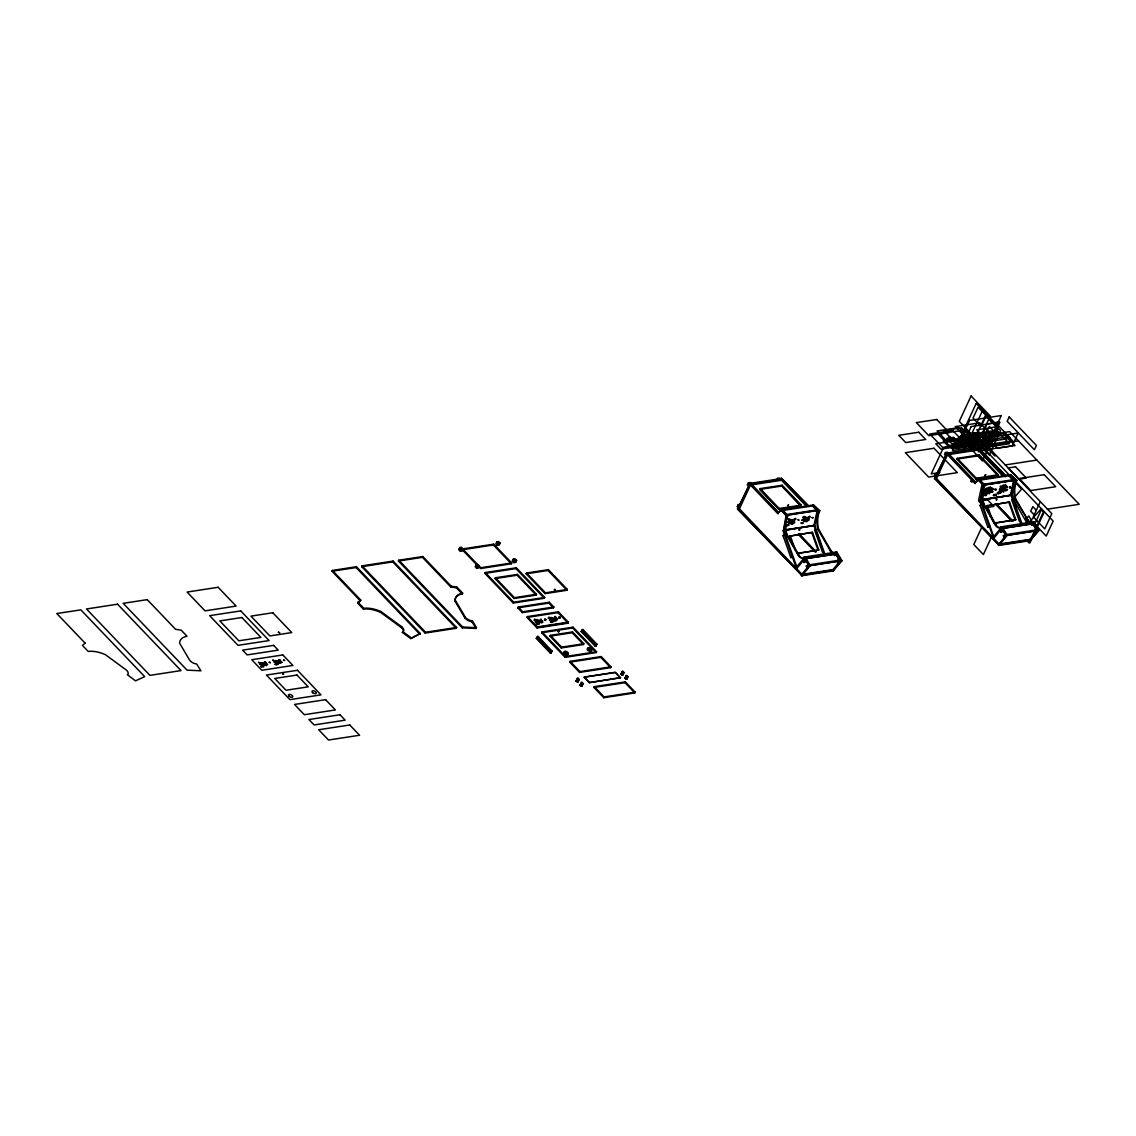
<?xml version="1.0" encoding="UTF-8"?>
<svg xmlns="http://www.w3.org/2000/svg" width="1136" height="1136" viewBox="0 0 1136 1136"><rect width="100%" height="100%" fill="white"/><g stroke="black" fill="none" stroke-linecap="round" stroke-linejoin="round"><path stroke-width="1.5" d="M787.617 525.201C792.161 524.136 785.09 526.763 787.83 525.286M984.884 495.055C985.636 493.478 986.815 494.827 985.537 495.083M984.77 495.225L985.835 495.736L986.531 494.842M987.014 493.265C987.709 493.805 987.922 492.541 987.681 492.243C985.65 495.623 989.797 492.087 989.527 492.484C989.896 494.685 988.945 493.464 988.462 492.868M988.973 491.064L987.937 490.411L989.314 489.431M989.371 490.07L989.342 490.269M999.737 492.768L1000.802 492.342L999.382 491.831L998.118 493.691L999.183 492.854M1000.83 492.641L998.516 493.791L998.09 493.024M1001.327 491.079C1005.261 488.097 1003.883 491.945 1002.605 491.121C1005.275 490.851 1001.782 488.863 1001.824 491.249C1001.057 493.336 1002.165 489.105 1001.356 490.88M1004.011 488.395C1004.636 488.011 1006.794 488.778 1005.63 490.681C1010.287 486.705 1004.849 493.592 1004.65 489.034C1006.666 483.325 1008.385 488.011 1005.36 486.89M1010.699 487.415C1010.117 488.75 1008.285 486.052 1009.89 487.344M985.295 495.268L986.474 495.055M989.584 489.999L989.016 491.022L989.754 489.346L991.117 490.312L988.022 491.022L989.144 489.389M1002.719 490.851L1002.676 490.596M1004.025 488.75C1005.672 486.535 1002.96 489.9 1005.36 488.437M536.859 621.136C532.514 620.526 534.673 620.057 534.573 618.992C535.226 618.893 537.853 623.962 535.312 622.372C537.016 621.832 544.158 619.006 542.667 622.443C541.758 624.09 536.547 619.163 540.353 620.426C540.679 619.802 541.702 617.828 540.793 619.645C543.746 622.031 539.387 621.406 540.992 622.372M538.549 620.682C537.456 622.358 538.464 622.67 539.075 624.36C537.598 624.729 538.89 621.236 541.219 622.585M552.763 621.577C553.204 623.153 551.642 621.52 553.772 621.009C551.869 618.566 556.711 622.585 556.086 620.455C554.908 618.169 557.038 621.605 557.591 618.992C554.24 616.308 555.263 620.781 554.183 620.128M551.926 621.704L550.676 621.065L552.053 621.79M983.776 495.211C985.409 494.472 982.512 497.454 985.239 493.265C988.15 489.829 987.283 489.275 987.922 490.539M986.815 492.144L987.07 493.109M989.726 490.525C988.945 491.604 995.392 490.922 992.083 492.314C991.6 490.582 989.456 494.586 991.103 490.383M1002.279 488.082C1002.477 489.048 1002.293 486.677 1004.678 487.372C1003.699 487.585 1001.611 486.648 1001.597 487.685M983.719 495.481C981.674 493.365 987.042 492.669 986.886 492.087M989.655 490.851L990.209 491.505L991.046 490.638M1002.25 488.224C1004.338 485.058 1002.392 492.357 1001.597 487.926M1009.734 487.727L1010.671 487.543M552.82 621.491L552.408 620.725L553.644 621.108L552.068 620.483L552.863 620L552.025 618.41L555.547 617.601L557.08 619.447L551.315 619.148L550.818 620.682L549.426 619.873L550.605 619.645M781.767 509.851L812.822 505.08L817.38 509.837L816.997 510.646L785.927 515.432L781.383 510.675L781.767 509.851L786.311 514.608L783.386 530.484M833.157 570.826L842.017 560.715L836.792 552.11A6.106 4.161 81.3 0 1 831.112 550.79L818.531 528.993A22.706 15.492 81.3 0 1 819.809 510.689L813.262 504.739L819.056 510.802A22.706 15.492 81.3 0 0 817.778 529.106L830.359 550.903A6.106 4.161 81.3 0 0 836.039 552.224L836.536 553.076L805.467 557.847L797.245 567.986L783.67 530.313L786.978 515.006L818.034 510.234L814.725 525.542L824.992 554.382M786.368 529.66L813.972 525.428L817.352 509.823L818.034 510.234M1022.059 524.094L1011.778 495.253L1015.087 479.946L1014.405 479.534L983.336 484.305L980.439 500.195M1031.034 524.505L1033.078 521.978L1033.59 522.787L1002.52 527.558L994.298 537.697L993.787 536.874L980.723 500.025L984.032 484.717L1015.087 479.946M1010.429 495.31L1013.639 480.443L981.816 485.342L978.607 500.195L1011.778 495.253L1011.154 495.637L1021.42 524.477M981.689 499.641L1011.026 495.14L1014.405 479.534L1009.89 474.791L978.82 479.577L978.437 480.386L982.995 485.143L1014.05 480.358L1014.434 479.548M988.76 493.45L989.044 492.555M1009.762 487.557L1010.671 487.188L1009.805 487.472M988.405 493.052C988.448 488.239 985.395 496.673 985.452 492.172C986.63 491.022 986.091 489.928 988.391 488.906C990.961 486.18 985.764 487.642 988.661 489.318M1000.773 492.91L999.666 493.166M798.438 519.947C800.44 521.026 796.336 519.109 798.537 519.834M802.996 522.83C797.586 522.262 804.16 524.662 802.783 522.844M537.64 623.82C538.01 625.496 534.871 624.118 536.959 623.991M551.755 618.367L549.867 618.779L550.378 619.645M1001.029 490.198L1002.037 489.801L1001.001 490.269M402.385 632.44L402.556 632.354A6.106 3.11 24.9 0 0 401.193 627.484L380.532 612.318A22.706 11.587 24.9 0 0 363.421 609.123L357.641 603.074L360.382 600.901L332.024 571.238L332.394 570.428L356.434 566.722L420.277 633.519L410.721 638.56L402.385 632.44L402.925 631.545A6.106 3.11 24.9 0 0 401.576 626.674L380.915 611.509A22.706 11.587 24.9 0 0 363.804 608.314L358.01 602.25L360.765 600.092L332.394 570.428M332.024 571.238L356.065 567.546L356.434 566.722M361.702 566.679L362.086 565.856L393.141 561.085L456.601 627.47L456.232 628.293L425.162 633.064L361.702 566.679L392.772 561.894L456.232 628.293M357.641 603.074L358.01 602.25M360.382 600.916L360.751 600.078M363.421 609.123L363.804 608.314M392.772 561.894L393.141 561.085M398.409 561.028L398.793 560.218L422.833 556.526L451.191 586.19L456.842 587.071L462.636 593.134L462.253 593.943A22.706 11.587 24.9 0 0 454.854 600.901L464.766 617.714A6.106 3.11 24.9 0 0 471.866 621.704L476.126 628.506L462.267 627.825L398.409 561.028L422.45 557.336L450.807 587L456.459 587.88L462.253 593.943M380.532 612.318L380.915 611.509M422.45 557.336L422.833 556.526M400.965 627.328L401.349 626.504M401.193 627.484L401.576 626.674M402.556 632.354L402.925 631.545M410.721 638.56L420.277 633.519M458.731 549.554L459.64 547.566L461.486 547.282L462.977 548.858L462.054 550.832L460.222 551.116L458.731 549.554L460.563 549.27L462.054 550.832M460.222 551.116L461.145 549.128L493.748 544.172L511.711 562.973L511.342 563.783L480.272 568.554L480.656 567.744L511.711 562.973M476.68 564.791L462.309 549.753L462.679 548.944L480.656 567.744M425.162 633.064L425.546 632.255L456.601 627.47M450.807 587.014L451.191 586.19M456.459 587.88L456.842 587.071M454.854 600.901L455.238 600.092A22.706 11.587 24.9 0 1 462.636 593.134M476.126 564.805L475.203 566.793L476.694 568.355L478.526 568.071L479.449 566.083L477.958 564.521L476.126 564.805L477.617 566.367L479.449 566.083M477.035 566.509L477.958 564.521M476.694 568.355L477.617 566.367M462.309 549.753L493.365 544.982L493.748 544.172M496.801 541.858L495.878 543.846L497.383 545.408L499.215 545.124L500.138 543.136L498.633 541.574L496.801 541.858L498.292 543.42L500.138 543.136M497.383 545.408L498.292 543.42M484.873 573.368L485.257 572.558L516.312 567.787L544.669 597.451L544.3 598.26L513.231 603.031L484.873 573.368L515.943 568.596L544.3 598.26M464.652 617.544L465.036 616.72M464.766 617.714L465.135 616.905L455.238 600.092M462.267 627.825L462.636 627.015L476.495 627.697L476.126 628.506M471.866 621.704L472.505 620.909L476.495 627.697M472.122 621.719L472.505 620.909M495.04 578.607L495.41 577.784L517.476 574.404L536.49 594.284L536.121 595.108L514.054 598.502L495.04 578.607L517.107 575.214L536.121 595.108M512.364 561.07L513.273 559.097L515.119 558.813L516.61 560.375L515.687 562.363L513.855 562.647L512.364 561.07L514.196 560.801L515.687 562.363M513.855 562.647L514.778 560.659L516.61 560.375M515.943 568.596L516.312 567.787M517.107 575.214L517.476 574.404M514.054 598.502L514.423 597.678L536.49 594.284M526.153 573.822L526.522 573.013L548.404 569.647L567.347 589.456L566.963 590.266L545.081 593.631L526.153 573.822L548.035 570.457L566.963 590.266M513.231 603.031L513.614 602.222L544.669 597.451M517.831 607.845L518.215 607.036L549.27 602.265L553.814 607.022L553.445 607.831L522.375 612.602L517.831 607.845L548.901 603.074L553.445 607.831M522.375 612.602L522.759 611.793L553.814 607.022M548.035 570.457L548.404 569.647M526.976 617.416L527.36 616.607L558.415 611.835L568.298 622.159L568.099 623.167L537.044 627.952L526.976 617.416L558.046 612.645L568.099 623.167M545.081 593.631L545.465 592.822L567.347 589.456M537.044 627.952L537.229 626.93L527.36 616.607M548.901 603.074L549.27 602.265M536.263 638.375L538.024 636.373L552.053 651.056L551.187 652.916L550.293 653.058L536.263 638.375L537.158 638.247L551.187 652.916M537.158 638.247L538.024 636.373M541.645 632.752L542.014 631.943L573.084 627.171L596.57 651.752L596.201 652.561L565.132 657.332L541.645 632.752L572.7 627.981L596.201 652.561M558.046 612.645L558.415 611.835M549.966 636.16L550.349 635.351L572.558 631.928L583.819 643.729L583.45 644.538L561.241 647.946L549.966 636.16L572.175 632.738L583.45 644.538M550.293 653.058L552.053 651.056M561.241 647.946L561.61 647.137L583.819 643.729M572.7 627.981L573.084 627.171M572.175 632.738L572.558 631.928M565.132 657.332L565.515 656.523L596.57 651.752M581.107 631.488L582.867 629.486L596.897 644.155L596.031 646.029L595.136 646.157L581.107 631.488L582.001 631.346L596.031 646.029M582.001 631.346L582.867 629.486M569.732 662.146L570.116 661.337L601.171 656.565L610.983 666.832L610.614 667.641L579.545 672.413L569.732 662.146L600.802 657.375L610.614 667.641M579.545 672.413L579.928 671.603L610.983 666.832M575.909 680.862L577.983 678.178L579.19 679.442L578.011 681.983L575.909 680.862L578.011 681.983M576.804 680.72L577.983 678.178M577.116 682.125L579.19 679.442M595.136 646.157L596.897 644.155M579.871 685.008L581.944 682.324L583.151 683.588L581.973 686.13L579.871 685.008L581.973 686.13M580.766 684.866L581.944 682.324M581.078 686.272L583.151 683.588M600.802 657.375L601.171 656.565M589.328 682.637L620.455 677.709L589.328 682.637L584.216 677.084L615.286 672.299L620.455 677.709M593.929 687.45L594.298 686.641L625.368 681.87L635.18 692.136L634.797 692.946L603.741 697.717L593.929 687.45L624.985 682.679L634.797 692.946M603.741 697.717L604.111 696.908L635.18 692.136M620.753 673.96L622.826 671.291L624.033 672.555L622.855 675.082L620.753 673.96L622.855 675.082M621.648 673.818L622.826 671.291M621.96 675.224L624.033 672.555M624.729 678.107L626.802 675.437L628.009 676.701L626.831 679.243L624.729 678.107L626.831 679.243M625.624 677.979L626.802 675.437M625.936 679.371L628.009 676.701M624.985 682.679L625.368 681.87M802.073 574.376L801.704 575.185L832.759 570.414L833.142 569.605L802.073 574.376L737.321 506.628L738.244 504.64L740.076 504.356M748.936 486.364L747.445 484.802L748.368 482.814L750.2 482.53L751.691 484.106M737.491 508.914L802.087 575.597L737.491 508.914L750.285 482.857L778.643 512.535L782.193 509.524L787.986 515.574A22.706 15.492 81.3 0 0 786.708 533.877L799.304 555.674A6.106 4.161 81.3 0 0 804.97 556.995L805.467 557.847M738.244 508.8L750.285 482.857M738.812 508.19L749.859 484.376L780.929 479.605M739.422 508.829L750.47 485.029L781.54 480.244M782.278 485.214L781.809 486.038L800.738 505.847L801.292 505.108L782.179 485.228L760.211 488.608L759.828 489.417L778.842 509.311L800.923 505.918L781.895 486.023L759.828 489.417L778.87 509.212L779.239 508.403M776.669 480.301L777.592 478.327L779.424 478.043L806.73 506.599M807.1 505.79L781.114 478.597L780.73 479.406L749.675 484.177M785.927 515.432L786.311 514.608L817.38 509.837M781.383 510.675L812.453 505.889L812.822 505.08M937.129 474.067L935.297 474.351L934.374 476.339L999.14 544.087L1030.196 539.316L1029.827 540.125L998.757 544.897L999.14 544.087M999.055 545.422L1030.111 540.651L1038.347 530.526L1037.835 529.703L1006.78 534.474L998.544 544.598L999.055 545.422L1007.277 535.297L1002.023 526.706A6.106 4.161 81.3 0 1 996.357 525.386L983.762 503.589A22.706 15.492 81.3 0 1 985.054 485.285L979.26 479.236L975.696 482.246L947.254 452.256L945.422 452.526L944.499 454.514L946.004 456.076M934.545 478.625L947.339 452.568L934.545 478.625L999.14 545.308L935.297 478.512M935.865 477.901L946.913 454.102L977.982 449.316M936.476 478.54L947.538 454.741L978.593 449.97M997.806 475.558L998.175 474.749L976.278 478.213L957.265 458.319L979.331 454.925L998.345 474.82L997.976 475.629L975.895 479.023L956.881 459.129L957.364 458.305M962.306 451.801L968.099 439.305L968.838 440.072L963.754 451.006M970.854 435.727L982.171 411.346M969.661 450.566L971.862 445.837L973.012 447.03M986.133 415.648L981.078 426.525L973.027 418.105L978.068 407.228L1000.575 430.601L989.257 454.982L965.302 429.905L938.109 434.08L951.996 448.606L979.189 444.417M972.061 447.896L979.133 432.66L980.482 434.066L973.41 449.302M972.331 450.538L975.881 442.898L943.306 447.896L931.264 473.868L939.827 472.548M982.427 433.682L986.957 423.898L999.439 421.996L994.895 431.765L958.713 437.303L952.55 450.58L984.358 445.695L990.521 432.404M1005.346 476.737L978.167 448.308L977.784 449.118L946.728 453.889M978.181 451.844L981.064 445.653M981.575 445.937L979.587 450.225L978.11 448.677L980.098 444.389L1053.171 521.083L1046.213 536.064L1034.711 524.037L1041.669 509.056M956.881 459.129L978.962 455.735L979.331 454.925M992.055 442.813L996.3 433.668L989.399 426.454L985.153 435.599L997.323 448.28L1015.059 445.553L1003.5 433.469L985.764 436.196M975.895 479.023L976.293 478.114M982.995 485.143L983.364 484.319M981.76 527.345L973.793 544.513L983.378 554.538L991.345 537.371M980.169 480.116L1009.506 475.601L1009.89 474.791M1040.32 501.629L1033.249 516.866L1044.751 528.893L1051.822 513.657L974.631 432.873L977.457 432.433L990.876 446.476L988.05 446.902M1044.311 511.825L1029.94 542.795L1027.498 540.253M786.765 525.4C787.674 522.702 784.848 527.047 786.85 525.258M537.655 623.806L536.49 623.167L536.973 624.104M803.933 560.715L803.038 560.843L804.032 562.462L806.532 560.346M806.29 566.14L808.789 564.024L809.783 565.643L807.284 567.759L806.29 566.14L807.185 566.012M801.491 574.887L809.727 564.762L840.782 559.991L841.293 560.801L833.057 570.939L802.002 575.711L801.491 574.887L832.56 570.116L840.782 559.991M801.334 575.711L809.443 565.728L842.017 560.715M802.002 575.711L810.224 565.586L809.727 564.762M833.966 554.794L836.181 552.053L841.265 560.843M834.477 555.603L836.536 553.076M1000.986 530.427L1000.092 530.569L1001.086 532.173L1003.585 530.058L1002.591 528.453M1003.344 535.865L1005.857 533.75L1006.837 535.354L1004.338 537.47L1003.344 535.865L1004.238 535.723M998.388 545.422L1006.496 535.439L1039.071 530.441L1033.987 521.651L1001.27 526.82A6.106 4.161 81.3 0 1 995.605 525.499L983.009 503.702A22.706 15.492 81.3 0 1 984.287 485.413L978.508 479.349L974.944 482.36M1031.531 525.329L1033.59 522.787M998.544 544.598L1029.614 539.827L1037.835 529.703M1039.071 530.441L1030.21 540.537M549.938 618.722C550.761 617.104 547.708 616.607 549.142 617.757M778.643 512.535L777.876 512.634L781.44 509.638L787.234 515.687A22.706 15.492 81.3 0 0 785.956 533.991L798.551 555.788A6.106 4.161 81.3 0 0 804.217 557.109L809.443 565.728M1026.774 522.645L1013.071 498.903L1021.633 489.162L1007.391 474.252M1001.27 526.82L1006.496 535.439M1027.853 522.816L1025.822 519.294L1028.79 515.929L1031.502 520.615L1029.514 522.872M1028.62 523L1040.775 509.198L1043.416 511.953L1029.046 542.937L1026.603 540.395M1033.987 521.651L1033.845 521.822A6.106 4.161 81.3 0 1 1028.165 520.501L1014.831 498.818A22.706 15.492 81.3 0 1 1016.109 480.514L1010.316 474.45L1016.862 480.4A22.706 15.492 81.3 0 0 1015.584 498.704L1028.165 520.501M989.115 490.937L988.476 491.192M998.075 493.237C995.704 492.939 999.907 491.277 999.112 493.052M989.243 489.559L989.314 489.644M783.67 530.313L783.031 530.697L796.151 567.546L805.126 556.825L810.195 565.614M791.735 557.449L790.841 557.577L783.002 535.581L785.345 534.559M793.07 545.777L789.634 536.135L812.481 532.33L818.772 550.009L797.642 553.544M789.634 536.135L812.481 532.33M790.841 557.577L793.184 556.569M980.723 500.025L980.084 500.408L993.205 537.257L1002.023 526.749L1002.52 527.558M988.789 527.161L987.894 527.289L980.056 505.293L982.399 504.27M990.691 517.093L986.687 505.847L1009.535 502.041L1015.825 519.72L994.696 523.256M986.687 505.847L1009.535 502.041M987.894 527.289L990.237 526.28M973.467 440.47L974.66 440.995M974.574 441.208L973.424 440.754M1000.631 487.784C1001.128 486.336 1002.946 485.967 1000.773 486.989C1000.177 489.9 1002.421 484.234 1000.163 486.449C1001.526 488.991 1000.972 489.644 999.836 489.786C1000.915 494.771 997.735 488.551 1000.844 487.983M967.134 437.942L968.241 438.439M968.113 438.681L967.063 438.24M976.136 440.484L977.23 440.981M977.116 441.237L976.051 440.754M981.745 442.884L982.839 443.367M982.754 443.608L981.646 443.111M987.951 490.88L988.86 491.121M269.275 662.089L270.354 662.586M270.254 662.828L269.161 662.331M283.574 659.888L284.667 660.385M284.525 660.641L283.489 660.186M544.868 618.978L545.962 619.475M544.499 619.787L545.578 620.284M545.82 619.731L544.783 619.262M545.45 620.54L544.4 620.086M549.668 618.765L548.049 618.055L549.071 617.728M559.182 616.777L560.261 617.274M558.798 617.586L559.892 618.083M560.133 617.53L559.082 617.075M559.75 618.339L558.713 617.885M558.245 630.409L559.253 630.863M559.125 631.133L558.145 630.665M282.665 673.52L283.673 674.003M283.446 674.259L282.552 673.804M557.89 631.218L558.898 631.701M558.727 631.943L557.762 631.446M976.832 441.691L1008.654 436.792L1012.488 440.811L980.666 445.695M982.186 441.663L981.291 441.805L994.71 455.834L995.605 455.706L973.779 432.688L972.956 434.463L988.292 450.509L998.317 428.868L985.537 415.506L975.725 436.65L988.49 450.026M986.744 445.738L1018.552 440.853M750.044 483.368L781.114 478.597M947.097 453.079L978.167 448.308M747.445 484.802L749.277 484.518M1005.204 464.965L1036.827 460.094M737.321 506.628L739.153 506.344M801.292 505.108L779.225 508.502L760.211 488.608M781.44 509.638L782.193 509.524M978.508 479.349L979.26 479.236M974.944 482.36L975.71 482.246M787.234 515.687L787.986 515.574M819.056 510.802L819.809 510.689M984.287 485.413L985.054 485.285M1016.109 480.514L1016.862 480.4M785.388 530.043L814.725 525.542L814.086 525.925L824.367 554.766M784.749 530.427L813.972 525.428M981.816 500.138L1011.026 495.14M785.956 533.991L786.708 533.877M817.778 529.106L818.531 528.993M983.009 503.702L983.762 503.589M1014.831 498.818L1015.584 498.704M815.52 529.916L814.626 530.058L822.464 552.068L823.359 551.926M1012.574 499.627L1011.679 499.769L1019.517 521.779L1020.412 521.637M783.002 535.581L783.897 535.439M980.056 505.293L980.95 505.151M1047.392 509.184L1079.2 504.299L1009.606 431.623L966.466 438.34L955.248 426.596L979.729 422.833L990.947 434.577M796.563 553.431L818.772 550.009M993.617 523.142L1015.825 519.72M798.395 555.561L799.176 555.433M830.217 550.662L830.984 550.534M995.463 525.272L996.229 525.144M1027.271 520.373L1028.037 520.26M798.551 555.788L799.304 555.674M830.359 550.903L831.112 550.79M995.605 525.499L996.357 525.386M1030.608 520.757L1031.502 520.615A5.808 3.962 81.3 0 1 1025.822 519.294M804.217 557.109L836.934 551.926M806.461 558.486L835.798 553.985L840.058 560.886L808.889 565.785L804.742 558.756M804.643 558.869L805.538 558.727M806.375 558.6L835.713 554.098L839.958 560.999M836.692 555.703L834.818 554.24M1033.76 525.428L1031.871 523.952M804.032 562.462L804.927 562.32M1001.086 532.173L1001.98 532.031M838.964 559.395L838.07 559.537L839.064 561.141L837.459 563.115L838.354 562.987M1036.018 529.106L1035.123 529.248L1036.117 530.853L1034.513 532.841L1035.407 532.699M537.229 626.93L568.298 622.159M537.3 627.384L568.369 622.613M985.224 492.683C983.322 491.76 987.638 489.559 985.423 492.726M788.427 505.364C788.853 502.992 787.276 507.409 788.242 505.392M554.311 589.754C554.78 592.168 554.908 587.383 554.751 589.811M555.305 617.515C557.861 617.885 553.133 614.988 555.106 617.444M537.356 620.412L536.817 619.546L538.507 620.355M985.494 475.203C986.559 472.988 984.003 477.205 985.324 475.004M551.074 621.818C548.702 621.974 553.204 623.323 551.23 621.889M537.555 620.497L536.334 620.469L536.945 621.307M551.855 618.296L551.088 617.373L554.198 620.015M996.726 499.897C997.138 497.767 995.747 501.601 996.414 499.428M402.769 631.63L411.104 637.736M1009.506 475.601L1014.05 480.358M1006.326 476.112L978.408 447.797L1005.573 476.24M979.062 449.97L1003.912 475.956M1003.784 476.311L976.491 447.754L974.645 448.038L976.151 449.6M1036.231 510.206L1032.809 506.628L1030.707 511.172L1034.129 514.75M978.167 450.097L1003.017 476.098M978.863 455.749L997.976 475.629M983.819 490.795L986.261 493.351M996.031 503.56L1013.113 521.438M983.975 491.263L986.389 493.791M996.031 503.873L1011.693 520.26M946.586 452.696L975.469 482.757L975.086 483.567L945.422 452.526M995.278 503.986L1011.523 520.984M935.297 474.351L936.788 475.927M812.453 505.889L816.997 510.646M809.272 506.4L781.341 478.086L808.52 506.514M777.592 478.327L779.097 479.889M798.977 533.849L816.06 551.727M798.977 534.161L815.833 551.798M749.533 482.985L778.401 513.032L778.032 513.855L748.368 482.814M798.225 534.275L815.08 551.911M738.244 504.64L739.735 506.202M581.973 629.614L596.002 644.297M621.932 671.419L623.139 672.682M625.908 675.565L627.115 676.829M513.273 559.097L514.778 560.659M526.522 573.013L545.465 592.822M493.365 544.982L511.342 563.783M620.384 677.865L615.215 672.455L584.145 677.226L589.399 682.495M495.41 577.784L514.423 597.678M550.349 635.351L561.61 647.137M485.257 572.558L513.614 602.222M518.215 607.036L522.759 611.793M542.014 631.943L565.515 656.523M570.116 661.337L579.928 671.603M594.298 686.641L604.111 696.908M459.64 547.566L461.145 549.128M537.129 636.515L551.159 651.198M577.088 678.32L578.295 679.584M581.05 682.466L582.257 683.73M398.793 560.218L462.636 627.015M362.086 565.856L425.546 632.255M356.065 567.546L419.908 634.342M1037.012 530.725L1032.766 523.81L1001.696 528.581L1005.942 535.496L1037.111 530.597L1032.851 523.696L1001.796 528.467L1006.042 535.368M1029.614 539.827L1030.111 540.651M1006.78 534.474L1007.277 535.297M832.56 570.116L833.057 570.939M1038.318 530.555L1033.093 521.935A6.106 4.161 81.3 0 1 1027.413 520.615M1008.896 502.424L1015.201 520.103M987.326 505.463L993.049 521.523M811.842 532.713L818.133 550.392M790.273 535.752L795.413 550.207M472.249 620.895A6.106 3.11 24.9 0 1 465.135 616.905M1013.071 498.903A21.627 14.754 81.3 0 1 1014.292 481.479M983.208 439.547L984.727 438.496L983.208 439.504M787.646 522.375C789.946 524.676 790.116 518.57 787.66 522.304M788.554 519.649C791.352 518.186 790.883 521.268 792.048 519.734C796.137 519.635 790.116 522.787 793.823 521.026C797.855 527.019 786.027 516.028 788.554 519.649M789.264 523.213C791.764 525.471 791.508 519.138 789.264 523.213M790.997 523.526C793.155 525.13 791.934 520.146 791.011 523.398M791.693 523.923C793.794 525.627 792.743 520.473 791.693 523.923M791.906 520.799L792.246 519.919L791.906 520.728M793.78 522.574L794.547 521.509L793.78 522.517M793.993 519.436C796.336 521.211 796.663 516.369 794.007 519.308M801.959 520.174C804.458 521.935 804.316 516.88 801.959 520.174M802.868 517.448C805.168 519.237 805.481 514.352 802.868 517.377M803.578 521.012C806.404 520.501 803.024 522.532 806.674 521.112C807.341 523.81 806.418 517.562 803.578 520.884M804.473 518.286C806.532 520.004 805.637 514.807 804.487 518.229M805.168 518.698C806.603 519.081 807.639 518.044 806.943 518.754C809.869 520.288 806.063 514.977 805.183 518.57M807.398 519.961C809.599 522.219 810.067 516.326 807.398 519.834M808.292 517.235C810.479 519.18 811.09 514.111 808.307 517.178M811.984 517.647C814.569 518.13 812.822 517.221 811.984 517.604M985.608 489.36C988.093 490.525 986.886 486.151 985.622 489.289M986.304 489.772C987.198 492.087 986.375 487.23 986.318 489.644M991.046 489.147C993.262 490.752 991.955 485.725 991.046 489.147M991.742 489.559C992.58 491.277 994.525 487.23 991.941 490.085C991.515 488.011 994.696 487.926 991.742 489.502M994.724 489.559C997.323 489.73 995.534 488.352 994.738 489.474M995.42 489.971L996.4 489.531L995.434 489.886M1003.258 488.31L1003.968 488.778L1003.273 488.253M1006.042 487.358C1008.853 488.452 1005.559 485.64 1006.127 487.458M984.358 491.164C986.559 492.768 985.196 487.827 984.358 491.107M989.57 488.068C991.728 489.73 990.564 484.575 989.57 488.068M993.418 495.523C995.747 496.986 994.156 492.2 993.418 495.523M995.306 495.225C997.294 497.028 996.556 491.789 995.306 495.168M1002.747 486.038C1005.005 487.571 1003.542 482.8 1002.761 485.924M1004.636 485.754C1006.837 487.358 1005.573 482.275 1004.636 485.754M258.497 662.402L260.3 663.112L258.497 662.359M259.888 664.248L261.692 664.958L259.903 664.219M260.755 666.463L262.189 667.031L260.755 666.434M261.081 662.87L262.885 663.58L261.11 662.771M262.402 666.207L263.836 666.775L262.402 666.179M262.473 664.73L264.276 665.44L262.487 664.659M263.325 662.984L265.128 663.694L263.325 662.955M264.489 661.976L266.293 662.686L264.503 661.905M264.716 664.844L266.52 665.554L264.716 664.844M265.895 663.836L267.684 664.546L265.909 663.765M272.796 660.201L274.6 660.911L272.81 660.13M274.202 662.047L276.005 662.771L274.202 662.018M275.054 664.262L276.502 664.83L275.082 664.177M275.381 660.669L277.184 661.379L275.381 660.669M276.701 664.006L278.15 664.588L276.715 663.949M276.786 662.529L278.59 663.239L276.786 662.529M277.624 660.783L279.428 661.507L277.638 660.754M278.803 659.775L280.606 660.499L278.817 659.704M279.03 662.643L280.833 663.353L279.03 662.6M280.194 661.635L281.998 662.345L280.194 661.635M799.346 529.518C797.671 531.421 801.349 529.177 799.346 529.475M278.391 632.212L279.825 632.823L278.405 632.184M961.127 438.056L962.973 438.837L961.141 437.985M969.093 432.674L970.939 433.455L969.093 432.674M970.698 481.281L972.189 481.92L970.769 481.153M971.081 395.981L959.295 421.371L978.465 441.421L990.251 416.032L971.081 395.981M960.673 435.77L954.78 448.464L986.588 443.58L992.481 430.885L960.673 435.77M976.207 403.394L960.275 437.715L982.47 460.946L998.402 426.611L976.207 403.394M959.693 440.569L958.514 443.097L990.322 438.212L991.501 435.67L959.693 440.569M969.505 420.434L957.719 445.823L989.527 440.938L1001.313 415.549L969.505 420.434M971.209 426.554L965.018 439.888L993.73 435.471L999.921 422.152L971.209 426.554M969.107 438.311L967.162 442.529L973.765 449.444L975.725 445.227L969.107 438.311M985.437 434.492L980.24 445.667L985.778 451.461L990.975 440.285L985.437 434.492M986.346 437.928L980.453 450.623L1012.261 445.738L1018.154 433.043L986.346 437.928M1009.18 416.969L1007.178 421.286L1034.399 449.757L1036.401 445.44L1009.18 416.969M85.157 643.203L82.417 645.376L88.21 651.425A22.706 11.587 24.9 0 1 105.307 654.62L125.968 669.786A6.106 3.11 24.9 0 1 127.331 674.656L135.496 680.862L144.684 676.644L80.841 609.847L56.8 613.539L85.157 643.203M1003.131 491.547L1003.798 491.973L1003.045 491.561M936.717 419.496L916.354 422.62L928.794 435.642L949.156 432.518L936.717 419.496M918.768 432.234L898.789 435.315L905.719 442.571L925.698 439.49L918.768 432.234M958.727 427.619L937.086 430.942L947.055 441.364L968.696 438.042L958.727 427.619M961.51 427.86L943.775 430.587L955.333 442.671L973.069 439.944L961.51 427.86M952.706 430.473L929.773 434.009L942.61 447.428L965.543 443.906L952.706 430.473M999.098 426.398L976.79 429.834L988.15 441.705L1010.458 438.283L999.098 426.398M953.615 437.388L946.799 438.439L951.712 443.58L958.528 442.543L953.615 437.388M997.791 431.637L980.056 434.364L991.614 446.448L1009.35 443.722L997.791 431.637M975.015 435.997L943.207 440.882L947.836 445.738L979.658 440.839L975.015 435.997M966.835 438.979L935.78 443.75L940.949 449.16L972.018 444.389L966.835 438.979M934.048 448.266L905.335 452.682L928.637 477.063L957.35 472.647L934.048 448.266M218.14 587.284L187.085 592.055L205.048 610.856L236.118 606.084L218.14 587.284M117.548 604.196L86.478 608.981L149.938 675.366L181.007 670.595L117.548 604.196M147.226 599.638L123.199 603.33L187.042 670.126L200.902 670.808L196.642 664.006A6.106 3.11 24.9 0 1 189.542 660.016L179.63 643.203A22.706 11.587 24.9 0 1 187.028 636.245L181.235 630.182L175.583 629.301L147.226 599.638M1015.541 466.811L1008.2 467.933L1018.964 479.179L1026.305 478.057L1015.541 466.811M1044.183 474.678L1019.205 478.526L1030.707 490.553L1055.685 486.705L1044.183 474.678M240.718 610.898L209.649 615.669L238.006 645.333L269.076 640.562L240.718 610.898M987.511 499.726L978.678 501.09L985.068 507.778L993.901 506.415L987.511 499.726M241.883 617.515L219.816 620.909L238.83 640.803L260.897 637.41L241.883 617.515M272.81 612.758L250.928 616.124L269.857 635.933L291.739 632.567L272.81 612.758M273.677 645.376L242.607 650.147L247.151 654.904L278.221 650.133L273.677 645.376M282.821 654.947L251.752 659.718L261.82 670.254L292.875 665.469L282.821 654.947M297.476 670.283L266.42 675.054L289.907 699.634L320.977 694.863L297.476 670.283M296.95 675.04L274.742 678.462L286.016 690.248L308.225 686.84L296.95 675.04M325.578 699.677L294.508 704.448L304.32 714.714L335.39 709.943L325.578 699.677M339.991 714.757L308.921 719.528L314.104 724.938L345.159 720.167L339.991 714.757M349.76 724.981L318.705 729.752L328.517 740.019L359.572 735.248L349.76 724.981M289.084 696.254A2.315 1.179 24.9 0 0 292.69 696.865A2.315 1.179 24.9 0 0 290.063 694.451A2.315 1.179 24.9 0 0 289.084 696.254M312.613 692.633A2.315 1.179 24.9 0 0 316.22 693.244A2.315 1.179 24.9 0 0 313.593 690.83A2.315 1.179 24.9 0 0 312.613 692.633M564.308 653.953A2.315 1.179 24.9 0 0 567.915 654.563A2.315 1.179 24.9 0 0 565.288 652.149A2.315 1.179 24.9 0 0 564.308 653.953M564.72 653.157A2.315 1.179 24.9 0 0 568.298 653.725A2.315 1.179 24.9 0 0 565.614 651.326A2.315 1.179 24.9 0 0 564.72 653.157M587.837 650.332A2.315 1.179 24.9 0 0 591.444 650.942A2.315 1.179 24.9 0 0 588.817 648.528A2.315 1.179 24.9 0 0 587.837 650.332M588.249 649.551A2.315 1.179 24.9 0 0 591.842 650.104A2.315 1.179 24.9 0 0 589.158 647.719A2.315 1.179 24.9 0 0 588.249 649.551M949.142 439.036A2.272 1.164 24.9 0 0 952.692 439.589A2.272 1.164 24.9 0 0 950.037 437.218A2.272 1.164 24.9 0 0 949.142 439.036"/></g></svg>
